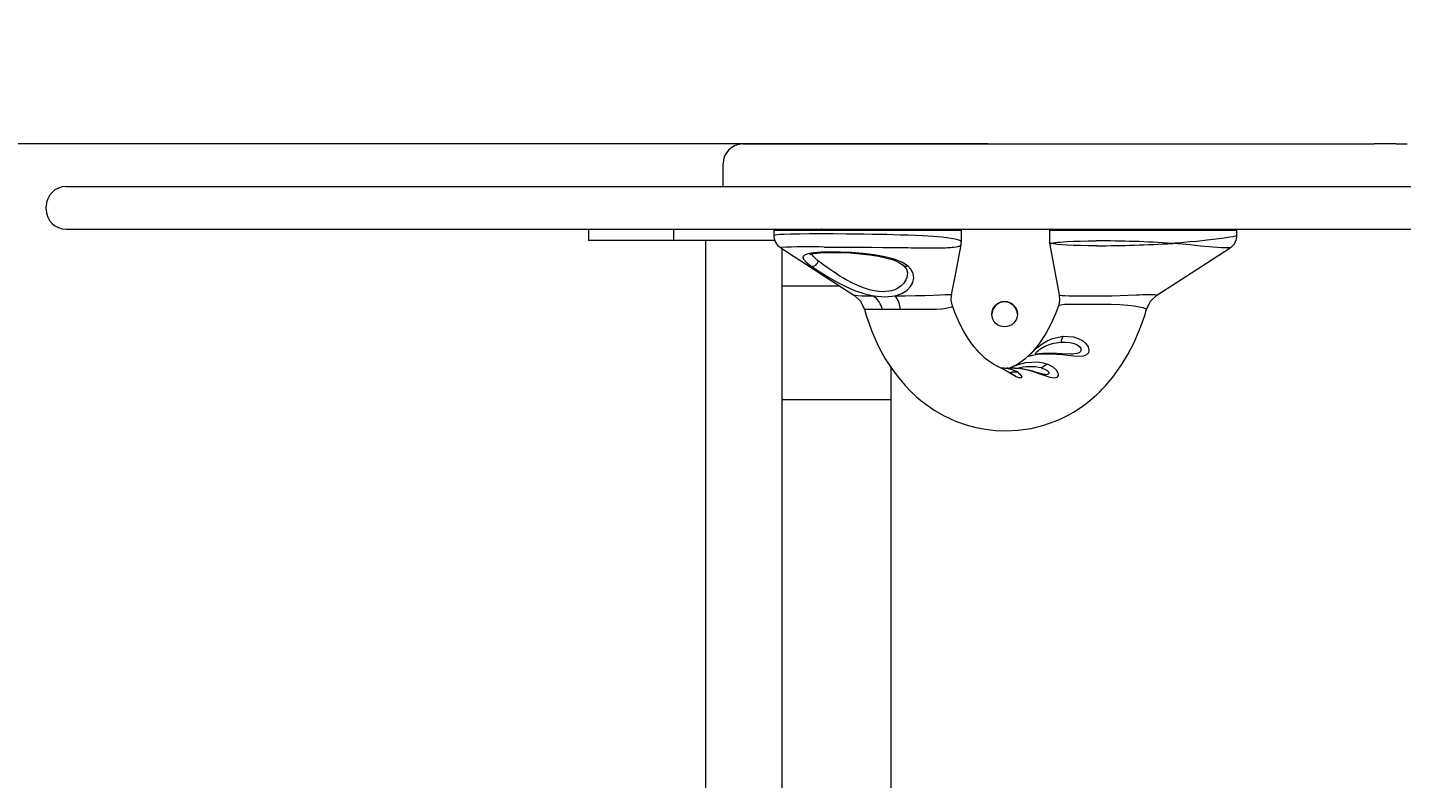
# Model space of a CAD drawing. Header units: millimetres. Extents: x -2605 to 2066, y -2282 to 1821.
# Drawn here: x -350.7 to 132.9, y 77.1 to 341.6 of the extents above; entities that cross this region are included whole.
import ezdxf

# ---------------------------------------------------------------- set-up
doc = ezdxf.new("R2010")
doc.units = ezdxf.units.MM
for name, color, linetype in [('DIKOM_ОБЪЕКТ', 7, 'Continuous'), ('DIKOM_РАЗМЕР_ЗОНА', 7, 'Continuous'), ('DIKOM_РАЗМЕР_ОБЪЕКТА', 7, 'Continuous')]:
    doc.layers.add(name, color=color, linetype=linetype)
doc.styles.add('style1', font='arialbd.ttf', dxfattribs={"width": 0.8})
doc.dimstyles.new('1-50', dxfattribs={"dimtxt": 300, "dimasz": 200, "dimexe": 100, "dimexo": 0, "dimgap": 100, "dimtad": 1, "dimtxsty": 'style1', "dimcen": 200, "dimclrd": 7, "dimclre": 7, "dimclrt": 7, "dimadec": 1, "dimazin": 2, "dimtfac": 1, "dimtmove": 0, "dimatfit": 2, "dimfxl": 0, "dimlwd": 25, "dimlwe": 18, "dimarcsym": 0})

# ---------------------------------------------------------------- blocks, each defined once
blk = doc.blocks.new('*D10')
at = {"layer": 'Defpoints', "color": 0, "transparency": 16777216}
for p in [(-12.81, 300.57), (-525, -159.43), (-26.58, -159.43)]:
    blk.add_point(p, dxfattribs=at)
at = {"layer": 'DIKOM_РАЗМЕР_ОБЪЕКТА', "color": 7, "lineweight": 25, "transparency": 16777216}
for p, q in [((-525, 500.57), (-525, 700.57)), ((-525, 300.57), (-525, -159.43)), ((-525, -359.43), (-525, -559.43))]:
    blk.add_line(p, q, dxfattribs=at)
at = {"layer": 'DIKOM_РАЗМЕР_ОБЪЕКТА', "color": 7, "lineweight": 18, "transparency": 16777216}
for p, q in [((-12.81, 300.57), (-625, 300.57)), ((-26.58, -159.43), (-625, -159.43))]:
    blk.add_line(p, q, dxfattribs=at)
at = {"layer": 'DIKOM_РАЗМЕР_ОБЪЕКТА', "color": 7, "transparency": 16777216}
for points in [[(-558.33, 500.57), (-491.67, 500.57), (-525, 300.57)], [(-558.33, -359.43), (-491.67, -359.43), (-525, -159.43)]]:
    blk.add_solid(points, dxfattribs=at)
at = {"layer": 'DIKOM_РАЗМЕР_ОБЪЕКТА', "color": 7, "transparency": 16777216, "insert": (-778.17, 70.57), "char_height": 300, "attachment_point": 5, "rotation": 90, "style": 'style1'}
blk.add_mtext('{\\fArial|b0|i0|c204|p34;460}', dxfattribs=at)
blk = doc.blocks.new('*D12')
at = {"layer": 'Defpoints', "color": 0, "transparency": 16777216}
for p in [(-2154.95, 1820.59), (587.16, 1820.59), (587.16, -1679.41)]:
    blk.add_point(p, dxfattribs=at)
at = {"layer": 'DIKOM_РАЗМЕР_ЗОНА', "color": 7, "lineweight": 18, "transparency": 16777216}
for p, q in [((587.16, 1820.59), (-2254.95, 1820.59)), ((587.16, -1679.41), (-2254.95, -1679.41))]:
    blk.add_line(p, q, dxfattribs=at)
at = {"layer": 'DIKOM_РАЗМЕР_ЗОНА', "color": 7, "lineweight": 25, "transparency": 16777216}
blk.add_line((-2154.95, -1479.41), (-2154.95, 1620.59), dxfattribs=at)
at = {"layer": 'DIKOM_РАЗМЕР_ЗОНА', "color": 7, "transparency": 16777216}
for points in [[(-2188.28, 1620.59), (-2121.62, 1620.59), (-2154.95, 1820.59)], [(-2188.28, -1479.41), (-2121.62, -1479.41), (-2154.95, -1679.41)]]:
    blk.add_solid(points, dxfattribs=at)
at = {"layer": 'DIKOM_РАЗМЕР_ЗОНА', "color": 7, "transparency": 16777216, "insert": (-2408.23, 70.59), "char_height": 300, "attachment_point": 5, "rotation": 90, "style": 'style1'}
blk.add_mtext('{\\fArial|b0|i0|c204|p34;3500}', dxfattribs=at)

msp = doc.modelspace()

# ---------------------------------------------------------------- linework, layer by layer
at = {"layer": 'DIKOM_ОБЪЕКТ', "color": 7, "lineweight": 15}
for p, q in [((-98.93, 300.567), (-94.97, 300.567)), ((-98.893, 300.567), (-97.431, 300.567)), ((-94.97, 300.567), (-92.788, 300.567)), ((-92.788, 300.567), (-90.788, 300.567)), ((-90.788, 300.567), (-89.826, 300.567)), ((-89.826, 300.567), (-88.872, 300.567)), ((-88.872, 300.567), (-87.917, 300.567)), ((-87.917, 300.567), (-86.946, 300.567)), ((-86.946, 300.567), (-85.949, 300.567)), ((-85.949, 300.567), (-84.912, 300.567)), ((-84.912, 300.567), (-83.824, 300.567)), ((-83.824, 300.567), (-82.673, 300.567)), ((-82.673, 300.567), (-80.133, 300.567)), ((-80.133, 300.567), (-65.029, 300.567)), ((-65.029, 300.567), (-53.158, 300.567)), ((-53.158, 300.567), (-37.376, 300.567)), ((-37.376, 300.567), (-35.145, 300.567)), ((-35.145, 300.567), (-32.949, 300.567)), ((-32.949, 300.567), (-30.788, 300.567)), ((-30.788, 300.567), (-28.662, 300.567)), ((-28.662, 300.567), (-24.508, 300.567)), ((-24.508, 300.567), (-20.484, 300.567)), ((-20.484, 300.567), (-16.586, 300.567)), ((-16.586, 300.567), (-12.807, 300.567)), ((-12.807, 300.567), (-5.592, 300.567)), ((-5.592, 300.567), (1.199, 300.567)), ((1.199, 300.567), (7.605, 300.567)), ((7.605, 300.567), (19.413, 300.567)), ((19.413, 300.567), (40.082, 300.567)), ((40.082, 300.567), (44.857, 300.567)), ((44.857, 300.567), (49.552, 300.567)), ((49.552, 300.567), (51.882, 300.567)), ((51.882, 300.567), (54.206, 300.567)), ((54.206, 300.567), (55.367, 300.567)), ((55.367, 300.567), (56.529, 300.567)), ((56.529, 300.567), (57.691, 300.567)), ((57.691, 300.567), (58.855, 300.567)), ((58.855, 300.567), (61.126, 300.567)), ((61.126, 300.567), (63.284, 300.567)), ((63.284, 300.567), (65.342, 300.567)), ((65.342, 300.567), (67.31, 300.567)), ((67.31, 300.567), (69.199, 300.567)), ((69.199, 300.567), (71.02, 300.567)), ((71.02, 300.567), (72.785, 300.567)), ((72.785, 300.567), (73.65, 300.567)), ((73.65, 300.567), (74.505, 300.567)), ((74.505, 300.567), (76.19, 300.567)), ((76.19, 300.567), (77.852, 300.567)), ((77.852, 300.567), (79.502, 300.567)), ((79.502, 300.567), (81.15, 300.567)), ((81.15, 300.567), (84.488, 300.567)), ((84.488, 300.567), (87.955, 300.567)), ((87.955, 300.567), (91.638, 300.567)), ((91.638, 300.567), (95.627, 300.567)), ((95.627, 300.567), (97.765, 300.567)), ((97.765, 300.567), (100.011, 300.567)), ((100.011, 300.567), (102.378, 300.567)), ((102.378, 300.567), (104.878, 300.567)), ((104.878, 300.567), (107.52, 300.567)), ((107.52, 300.567), (110.317, 300.567)), ((110.317, 300.567), (113.277, 300.567)), ((113.277, 300.567), (116.415, 300.567)), ((116.415, 300.567), (119.74, 300.567)), ((119.74, 300.567), (123.263, 300.567)), ((130.948, 300.567), (123.263, 300.567)), ((130.948, 300.567), (134.825, 300.567)), ((-105.93, 285.567), (-105.93, 293.567)), ((-337.146, 285.567), (-147.233, 285.567)), ((-177.146, 285.567), (-173.2, 285.567)), ((-173.2, 285.567), (-164.894, 285.567)), ((-164.894, 285.567), (-156.051, 285.567)), ((-147.233, 285.567), (-147.115, 285.567)), ((-147.115, 285.567), (-146.807, 285.567)), ((-146.807, 285.567), (-146.305, 285.567)), ((-146.305, 285.567), (-145.599, 285.567)), ((-145.599, 285.567), (-145.168, 285.567)), ((-145.168, 285.567), (-144.685, 285.567)), ((-144.685, 285.567), (-144.646, 285.567)), ((-144.646, 285.567), (-144.602, 285.567)), ((-144.602, 285.567), (-144.555, 285.567)), ((-144.555, 285.567), (-144.502, 285.567)), ((-144.502, 285.567), (-144.445, 285.567)), ((-144.445, 285.567), (-144.384, 285.567)), ((-144.384, 285.567), (-144.318, 285.567)), ((-144.318, 285.567), (-144.248, 285.567)), ((-144.248, 285.567), (-144.175, 285.567)), ((-144.175, 285.567), (-144.097, 285.567)), ((-144.097, 285.567), (-144.015, 285.567)), ((-144.015, 285.567), (-143.93, 285.567)), ((-143.93, 285.567), (-143.747, 285.567)), ((-143.747, 285.567), (-143.55, 285.567)), ((-143.55, 285.567), (-143.339, 285.567)), ((-143.339, 285.567), (-143.115, 285.567)), ((-143.115, 285.567), (-142.877, 285.567)), ((-142.877, 285.567), (-142.629, 285.567)), ((-142.629, 285.567), (-142.368, 285.567)), ((-142.368, 285.567), (-142.097, 285.567)), ((-142.097, 285.567), (-141.816, 285.567)), ((-141.816, 285.567), (-141.525, 285.567)), ((-141.525, 285.567), (-141.226, 285.567)), ((-141.226, 285.567), (-140.918, 285.567)), ((-140.918, 285.567), (-140.603, 285.567)), ((-140.603, 285.567), (-140.28, 285.567)), ((-140.28, 285.567), (-140.185, 285.567)), ((-140.185, 285.567), (-140.129, 285.567)), ((-140.129, 285.567), (-139.847, 285.567)), ((-139.847, 285.567), (-139.319, 285.567)), ((-139.319, 285.567), (-138.527, 285.567)), ((-138.527, 285.567), (-138.025, 285.567)), ((-138.025, 285.567), (-137.451, 285.567)), ((-137.451, 285.567), (-136.8, 285.567)), ((-136.8, 285.567), (-136.072, 285.567)), ((-136.072, 285.567), (-135.264, 285.567)), ((-135.264, 285.567), (-134.372, 285.567)), ((-134.372, 285.567), (-133.396, 285.567)), ((-133.396, 285.567), (-132.332, 285.567)), ((-132.332, 285.567), (-129.882, 285.567)), ((-129.882, 285.567), (-126.993, 285.567)), ((-126.993, 285.567), (-123.706, 285.567)), ((-123.706, 285.567), (-120.064, 285.567)), ((-120.064, 285.567), (-111.879, 285.567)), ((-111.879, 285.567), (-102.772, 285.567)), ((-102.772, 285.567), (-97.977, 285.567)), ((-97.977, 285.567), (-93.076, 285.567)), ((-93.076, 285.567), (-88.112, 285.567)), ((-88.112, 285.567), (-83.126, 285.567)), ((-83.126, 285.567), (-78.161, 285.567)), ((-78.161, 285.567), (-73.256, 285.567)), ((-73.256, 285.567), (-70.84, 285.567)), ((-70.84, 285.567), (-68.455, 285.567)), ((-68.455, 285.567), (-66.107, 285.567)), ((-66.107, 285.567), (-63.8, 285.567)), ((-63.8, 285.567), (-59.151, 285.567)), ((-59.151, 285.567), (-54.36, 285.567)), ((-54.36, 285.567), (-49.451, 285.567)), ((-49.451, 285.567), (-44.45, 285.567)), ((-44.45, 285.567), (-39.379, 285.567)), ((-39.379, 285.567), (-34.265, 285.567)), ((-34.265, 285.567), (-29.132, 285.567)), ((-29.132, 285.567), (-24.003, 285.567)), ((-24.003, 285.567), (-18.905, 285.567)), ((-18.905, 285.567), (-13.861, 285.567)), ((-13.861, 285.567), (-8.895, 285.567)), ((-8.895, 285.567), (-4.034, 285.567)), ((-4.034, 285.567), (0.7, 285.567)), ((0.7, 285.567), (5.281, 285.567)), ((5.281, 285.567), (9.685, 285.567)), ((9.685, 285.567), (13.887, 285.567)), ((13.887, 285.567), (15.92, 285.567)), ((15.92, 285.567), (17.928, 285.567)), ((17.928, 285.567), (19.911, 285.567)), ((19.911, 285.567), (21.869, 285.567)), ((21.869, 285.567), (23.801, 285.567)), ((23.801, 285.567), (25.709, 285.567)), ((25.709, 285.567), (29.451, 285.567)), ((29.451, 285.567), (33.095, 285.567)), ((33.095, 285.567), (36.645, 285.567)), ((36.645, 285.567), (43.461, 285.567)), ((43.461, 285.567), (56.004, 285.567)), ((56.004, 285.567), (58.921, 285.567)), ((58.921, 285.567), (61.754, 285.567)), ((61.754, 285.567), (63.139, 285.567)), ((63.139, 285.567), (64.503, 285.567)), ((64.503, 285.567), (65.847, 285.567)), ((65.847, 285.567), (66.511, 285.567)), ((66.511, 285.567), (67.17, 285.567)), ((67.17, 285.567), (67.836, 285.567)), ((67.836, 285.567), (68.521, 285.567)), ((68.521, 285.567), (69.224, 285.567)), ((69.224, 285.567), (69.945, 285.567)), ((69.945, 285.567), (70.683, 285.567)), ((70.683, 285.567), (71.44, 285.567)), ((71.44, 285.567), (72.214, 285.567)), ((72.214, 285.567), (73.003, 285.567)), ((73.003, 285.567), (73.81, 285.567)), ((73.81, 285.567), (74.634, 285.567)), ((74.634, 285.567), (75.088, 285.567)), ((75.088, 285.567), (76.19, 285.567)), ((76.19, 285.567), (77.852, 285.567)), ((77.852, 285.567), (79.502, 285.567)), ((79.502, 285.567), (81.15, 285.567)), ((81.15, 285.567), (84.488, 285.567)), ((84.488, 285.567), (87.955, 285.567)), ((87.955, 285.567), (91.638, 285.567)), ((91.638, 285.567), (95.627, 285.567)), ((95.627, 285.567), (97.765, 285.567)), ((97.765, 285.567), (98.054, 285.567)), ((98.054, 285.567), (100.773, 285.567)), ((100.773, 285.567), (105.422, 285.567)), ((105.422, 285.567), (115.04, 285.567)), ((115.04, 285.567), (137.669, 285.567)), ((-344.146, 277.567), (-344.146, 278.567)), ((-337.146, 270.567), (-147.233, 270.567)), ((-177.146, 270.567), (-164.894, 270.567)), ((-164.894, 270.567), (-156.051, 270.567)), ((-153.221, 270.567), (-153.221, 266.567)), ((-123.221, 266.567), (-153.221, 266.567)), ((-147.233, 270.567), (-147.115, 270.567)), ((-147.115, 270.567), (-146.807, 270.567)), ((-146.807, 270.567), (-146.305, 270.567)), ((-146.305, 270.567), (-145.599, 270.567)), ((-145.599, 270.567), (-145.168, 270.567)), ((-145.168, 270.567), (-144.685, 270.567)), ((-144.685, 270.567), (-144.646, 270.567)), ((-144.646, 270.567), (-144.602, 270.567)), ((-144.602, 270.567), (-144.555, 270.567)), ((-144.555, 270.567), (-144.502, 270.567)), ((-144.502, 270.567), (-144.445, 270.567)), ((-144.445, 270.567), (-144.384, 270.567)), ((-144.384, 270.567), (-144.318, 270.567)), ((-144.318, 270.567), (-144.248, 270.567)), ((-144.248, 270.567), (-144.175, 270.567)), ((-144.175, 270.567), (-144.097, 270.567)), ((-144.097, 270.567), (-144.015, 270.567)), ((-144.015, 270.567), (-143.93, 270.567)), ((-143.93, 270.567), (-143.747, 270.567)), ((-143.747, 270.567), (-143.55, 270.567)), ((-143.55, 270.567), (-143.339, 270.567)), ((-143.339, 270.567), (-143.115, 270.567)), ((-143.115, 270.567), (-142.877, 270.567)), ((-142.877, 270.567), (-142.629, 270.567)), ((-142.629, 270.567), (-142.368, 270.567)), ((-142.368, 270.567), (-142.097, 270.567)), ((-142.097, 270.567), (-141.816, 270.567)), ((-141.816, 270.567), (-141.525, 270.567)), ((-141.525, 270.567), (-141.226, 270.567)), ((-141.226, 270.567), (-140.918, 270.567)), ((-140.918, 270.567), (-140.603, 270.567)), ((-140.603, 270.567), (-140.28, 270.567)), ((-140.28, 270.567), (-140.185, 270.567)), ((-140.185, 270.567), (-140.129, 270.567)), ((-140.129, 270.567), (-139.847, 270.567)), ((-139.847, 270.567), (-139.319, 270.567)), ((-139.319, 270.567), (-138.527, 270.567)), ((-138.527, 270.567), (-138.025, 270.567)), ((-138.025, 270.567), (-137.451, 270.567)), ((-137.451, 270.567), (-136.8, 270.567)), ((-136.8, 270.567), (-136.072, 270.567)), ((-136.072, 270.567), (-135.264, 270.567)), ((-135.264, 270.567), (-134.372, 270.567)), ((-134.372, 270.567), (-133.396, 270.567)), ((-133.396, 270.567), (-132.332, 270.567)), ((-132.332, 270.567), (-129.882, 270.567)), ((-129.882, 270.567), (-126.993, 270.567)), ((-126.993, 270.567), (-123.706, 270.567)), ((-123.706, 270.567), (-120.064, 270.567)), ((-123.221, 266.567), (-123.221, 270.567)), ((-87.665, 266.567), (-123.221, 266.567)), ((-120.064, 270.567), (-111.879, 270.567)), ((-112.08, 266.567), (-112.08, -125.433)), ((-111.879, 270.567), (-102.772, 270.567)), ((-102.772, 270.567), (-97.977, 270.567)), ((-97.977, 270.567), (-93.076, 270.567)), ((-93.076, 270.567), (-88.112, 270.567)), ((-88.112, 270.567), (-83.126, 270.567)), ((-88.036, 270.067), (-88.036, 268.334)), ((-71.536, 270.067), (-88.036, 270.067)), ((-83.126, 270.567), (-78.161, 270.567)), ((-78.161, 270.567), (-73.256, 270.567)), ((-73.256, 270.567), (-70.84, 270.567)), ((-22.036, 270.067), (-71.536, 270.067)), ((-71.015, 270.567), (-71.286, 270.567)), ((-70.84, 270.567), (-68.455, 270.567)), ((-68.455, 270.567), (-66.107, 270.567)), ((-66.107, 270.567), (-63.8, 270.567)), ((-63.8, 270.567), (-59.151, 270.567)), ((-59.151, 270.567), (-54.36, 270.567)), ((-54.36, 270.567), (-49.451, 270.567)), ((-49.451, 270.567), (-44.45, 270.567)), ((-44.45, 270.567), (-39.379, 270.567)), ((-39.379, 270.567), (-34.265, 270.567)), ((-34.265, 270.567), (-29.132, 270.567)), ((-29.132, 270.567), (-24.003, 270.567)), ((-24.003, 270.567), (-18.905, 270.567)), ((-22.119, 266.069), (-22.127, 266.123)), ((-22.036, 266.069), (-22.036, 270.067)), ((-18.905, 270.567), (-13.861, 270.567)), ((-13.861, 270.567), (-8.895, 270.567)), ((-8.895, 270.567), (-4.034, 270.567)), ((-4.034, 270.567), (0.7, 270.567)), ((0.7, 270.567), (5.281, 270.567)), ((5.281, 270.567), (9.685, 270.567)), ((8.964, 270.067), (8.964, 266.068)), ((25.464, 270.067), (8.964, 270.067)), ((9.51, 270.567), (9.505, 270.567)), ((9.685, 270.567), (13.887, 270.567)), ((13.887, 270.567), (15.92, 270.567)), ((15.92, 270.567), (17.928, 270.567)), ((17.928, 270.567), (19.911, 270.567)), ((19.911, 270.567), (21.869, 270.567)), ((21.869, 270.567), (23.801, 270.567)), ((23.801, 270.567), (25.709, 270.567)), ((74.964, 270.067), (25.464, 270.067)), ((25.709, 270.567), (29.451, 270.567)), ((29.451, 270.567), (33.095, 270.567)), ((33.095, 270.567), (36.645, 270.567)), ((36.645, 270.567), (43.461, 270.567)), ((43.461, 270.567), (56.004, 270.567)), ((56.004, 270.567), (58.921, 270.567)), ((58.921, 270.567), (61.754, 270.567)), ((61.754, 270.567), (63.139, 270.567)), ((63.139, 270.567), (64.503, 270.567)), ((64.503, 270.567), (65.847, 270.567)), ((65.847, 270.567), (66.511, 270.567)), ((66.511, 270.567), (67.17, 270.567)), ((67.17, 270.567), (67.836, 270.567)), ((67.836, 270.567), (68.521, 270.567)), ((68.521, 270.567), (69.224, 270.567)), ((69.224, 270.567), (69.945, 270.567)), ((69.945, 270.567), (70.683, 270.567)), ((70.683, 270.567), (71.44, 270.567)), ((71.44, 270.567), (72.214, 270.567)), ((72.214, 270.567), (73.003, 270.567)), ((73.003, 270.567), (73.81, 270.567)), ((73.81, 270.567), (74.634, 270.567)), ((73.985, 270.567), (74.431, 270.567)), ((74.634, 270.567), (75.472, 270.567)), ((74.964, 268.333), (74.964, 270.067)), ((75.472, 270.567), (76.327, 270.567)), ((76.327, 270.567), (77.197, 270.567)), ((77.197, 270.567), (78.083, 270.567)), ((78.083, 270.567), (79.897, 270.567)), ((79.897, 270.567), (81.768, 270.567)), ((81.768, 270.567), (83.694, 270.567)), ((83.694, 270.567), (85.671, 270.567)), ((85.671, 270.567), (87.699, 270.567)), ((87.699, 270.567), (89.773, 270.567)), ((89.773, 270.567), (91.892, 270.567)), ((91.892, 270.567), (96.257, 270.567)), ((96.257, 270.567), (100.773, 270.567)), ((100.773, 270.567), (105.422, 270.567)), ((105.422, 270.567), (115.04, 270.567)), ((115.04, 270.567), (137.669, 270.567)), ((-85.08, -122.528), (-85.08, 263.662)), ((-22.168, 265.008), (-22.139, 265.075)), ((52.172, 265.567), (52.339, 265.567)), ((72.588, 264.045), (72.587, 264.041)), ((-72.399, 259.402), (-72.759, 259.698)), ((-85.08, 250.567), (-64.772, 250.567)), ((-25.269, 243.561), (-25.253, 243.535)), ((12.198, 243.558), (12.176, 243.523)), ((-46.83, 221.921), (-46.83, -80.795)), ((-9.129, 222.156), (-9.309, 222.238)), ((-6.927, 221.586), (-7.977, 221.625)), ((-3.826, 222.237), (-5.127, 221.613)), ((-85.08, 210.567), (-46.83, 210.567))]:
    msp.add_line(p, q, dxfattribs=at)
at = {"layer": 'DIKOM_ОБЪЕКТ', "color": 7, "lineweight": 15, "flags": 128}
for points in [[(-71.536, 268.9), (-75.514, 268.891), (-79.025, 268.861), (-82.009, 268.812), (-84.422, 268.743), (-85.802, 268.679), (-86.837, 268.605), (-87.542, 268.521), (-88.019, 268.375), (-87.978, 268.33)], [(-22.127, 266.123), (-22.152, 266.291), (-22.564, 266.556), (-23.308, 266.83), (-24.276, 267.074), (-25.582, 267.315), (-27.137, 267.533), (-28.911, 267.727), (-31.996, 267.982), (-35.68, 268.203), (-38.131, 268.319), (-40.795, 268.424), (-43.663, 268.519), (-48.311, 268.642), (-53.303, 268.741), (-56.384, 268.79), (-59.488, 268.829), (-62.585, 268.86), (-67.154, 268.89), (-71.536, 268.9)], [(-22.155, 265.008), (-22.069, 265.567), (-22.043, 266.175)], [(8.964, 266.106), (8.988, 265.566), (9.058, 265.074)], [(9.649, 265.567), (9.647, 265.567), (9.643, 265.568), (9.631, 265.572), (9.586, 265.588), (9.428, 265.647), (9.364, 265.675), (9.305, 265.703), (9.25, 265.731), (9.022, 265.909), (9.047, 266.068)], [(9.649, 265.567), (9.652, 265.568), (9.677, 265.577), (10.047, 265.673), (10.4, 265.746), (10.855, 265.826), (11.325, 265.896), (11.756, 265.95), (12.7, 266.045), (13.964, 266.145), (15.206, 266.22), (17.352, 266.312), (19.821, 266.38), (22.604, 266.422), (25.464, 266.434)], [(74.91, 268.333), (74.79, 268.204), (74.301, 268.06), (73.524, 267.901), (72.488, 267.728), (70.415, 267.427), (67.695, 267.074), (64.488, 266.69), (60.816, 266.293), (58.444, 266.063), (56.21, 265.866), (54.074, 265.697), (53.262, 265.637), (52.339, 265.567)], [(-85.63, 264.016), (-71.817, 255.114), (-59.843, 247.386)], [(-68.292, 262.553), (-71.441, 262.48), (-74.054, 262.282), (-76.036, 261.948), (-77.297, 261.466), (-77.81, 260.812), (-77.567, 259.968), (-76.608, 258.913), (-75.007, 257.64)], [(-75.337, 261.72), (-75.353, 261.698), (-75.065, 261.796), (-74.286, 261.982), (-72.871, 262.181), (-70.764, 262.334), (-68.068, 262.4), (-64.823, 262.363), (-61.226, 262.205), (-57.651, 261.932), (-54.304, 261.554), (-51.261, 261.075), (-48.722, 260.534), (-46.824, 260.003), (-46.094, 259.757), (-45.119, 259.382), (-43.826, 258.763), (-42.474, 257.851)], [(-72.759, 259.698), (-74.08, 260.908), (-74.808, 261.858)], [(-70.341, 264.285), (-69.211, 264.285), (-67.229, 264.282), (-64.324, 264.274), (-60.461, 264.257), (-57.313, 264.238), (-53.708, 264.21), (-49.732, 264.174), (-46.51, 264.141), (-43.144, 264.102), (-42.007, 264.089), (-40.864, 264.075), (-39.715, 264.062), (-38.561, 264.049), (-37.402, 264.036), (-36.246, 264.023), (-32.787, 263.998), (-29.677, 264.005), (-28.954, 264.015), (-28.262, 264.03), (-27.601, 264.048), (-26.97, 264.072), (-26.37, 264.102), (-25.802, 264.139), (-25.267, 264.182), (-24.766, 264.232), (-23.926, 264.348), (-23.443, 264.439), (-23.225, 264.49), (-23.058, 264.534), (-22.747, 264.633), (-22.461, 264.757), (-22.316, 264.844), (-22.189, 264.96), (-22.168, 265.008)], [(-40.924, 257.619), (-43.012, 258.932), (-45.741, 260.01), (-49.032, 260.868), (-52.719, 261.522), (-56.671, 262), (-60.706, 262.322), (-64.625, 262.502), (-68.292, 262.553)], [(-25.483, 247.479), (-24.145, 254.533), (-22.13, 265.074)], [(9.649, 265.567), (9.193, 265.343), (9.057, 265.15), (9.112, 265.075)], [(9.06, 265.063), (10.738, 256.276), (12.406, 247.497)], [(25.656, 264.751), (22.652, 264.76), (19.882, 264.794), (17.393, 264.854), (15.204, 264.939), (13.315, 265.052), (11.755, 265.198), (10.413, 265.39), (9.954, 265.487), (9.649, 265.567)], [(46.762, 247.379), (60.555, 256.276), (72.592, 264.039)], [(72.587, 264.041), (72.587, 264.037), (72.508, 264.024), (72.236, 264.006), (71.87, 263.997), (71.285, 263.996), (70.641, 264.006), (69.471, 264.045), (68.11, 264.118), (66.51, 264.233), (65.171, 264.35), (63.666, 264.495), (62.217, 264.644), (60.306, 264.843), (58.517, 265.025), (57.078, 265.165), (55.665, 265.294), (54.038, 265.431), (52.339, 265.567)], [(-75.007, 257.64), (-73.154, 256.354), (-70.961, 254.938), (-68.455, 253.417), (-65.715, 251.871), (-62.743, 250.364), (-59.6, 249.002), (-56.324, 247.881), (-53.017, 247.1)], [(-41.046, 255.171), (-41.084, 254.437), (-41.27, 253.557), (-41.594, 252.698), (-42.281, 251.562), (-43.196, 250.588), (-44.367, 249.765), (-45.471, 249.247), (-46.683, 248.877), (-49.535, 248.565), (-51.104, 248.643), (-52.758, 248.878), (-54.406, 249.25), (-56.124, 249.769), (-58.293, 250.598), (-60.408, 251.577), (-62.546, 252.717), (-63.711, 253.395), (-64.797, 254.058), (-66.149, 254.92), (-67.087, 255.541), (-68.093, 256.225), (-70.433, 257.891), (-72.399, 259.402)], [(-45.309, 247.1), (-43.011, 247.878), (-41.213, 248.991), (-39.909, 250.351), (-39.11, 251.841), (-38.802, 253.391), (-38.995, 254.902), (-39.701, 256.328), (-40.924, 257.619)], [(-42.474, 257.851), (-41.33, 256.452), (-41.036, 255.173)], [(-59.878, 247.409), (-57.563, 245.208), (-56.188, 242.338)], [(-59.841, 247.39), (-59.82, 247.375), (-59.728, 247.346), (-59.599, 247.32), (-59.442, 247.297), (-58.454, 247.217), (-56.952, 247.159), (-55.218, 247.124), (-53.017, 247.1)], [(-53.017, 247.1), (-48.995, 246.79), (-45.309, 247.1)], [(-45.309, 247.1), (-41.774, 247.13), (-38.228, 247.183), (-34.884, 247.263), (-31.919, 247.369), (-29.511, 247.486), (-27.728, 247.581), (-26.516, 247.624), (-25.792, 247.602), (-25.494, 247.522), (-25.524, 247.486)], [(-25.184, 243.525), (-25.585, 245.422), (-25.477, 247.516)], [(12.405, 247.502), (12.51, 245.413), (12.108, 243.512)], [(12.414, 247.498), (12.621, 247.383), (13.274, 247.274), (14.374, 247.19), (15.928, 247.138), (17.882, 247.112), (20.195, 247.103), (22.796, 247.099)], [(22.796, 247.099), (24.417, 247.096), (25.877, 247.095), (27.133, 247.097), (28.156, 247.1), (31.043, 247.129), (33.816, 247.186), (36.604, 247.284), (39.337, 247.415), (40.651, 247.485), (41.835, 247.545), (43.032, 247.595), (44.001, 247.621), (44.888, 247.623), (45.652, 247.602), (46.22, 247.563), (46.599, 247.508), (46.716, 247.478), (46.783, 247.449), (46.803, 247.414), (46.78, 247.39), (46.78, 247.39)], [(43.115, 242.332), (44.482, 245.192), (46.782, 247.391)], [(-49.83, 242.241), (-51.894, 242.246), (-53.614, 242.253), (-54.904, 242.265), (-55.756, 242.29), (-56.161, 242.345), (-56.153, 242.38)], [(-56.14, 242.385), (-55.441, 239.853), (-53.432, 234.302), (-51.177, 229.317), (-48.801, 224.975), (-46.433, 221.306), (-44.194, 218.302), (-41.804, 215.498), (-39.67, 213.286), (-37.818, 211.561), (-36.296, 210.266), (-34.577, 208.922), (-31.657, 206.905), (-28.144, 204.871), (-24.16, 203.019), (-20.323, 201.646), (-16.946, 200.74), (-13.579, 200.101), (-10.057, 199.7), (-6.262, 199.568), (-2.116, 199.777), (2.496, 200.448), (6.95, 201.554), (10.641, 202.839), (12.482, 203.615), (14.176, 204.414), (15.733, 205.224), (17.426, 206.19), (19.452, 207.472), (21.766, 209.119), (23.892, 210.822), (25.508, 212.25), (26.666, 213.353), (27.58, 214.272), (28.656, 215.413), (29.89, 216.808), (31.257, 218.469), (32.727, 220.411), (34.593, 223.139), (36.611, 226.491), (38.676, 230.477), (40.674, 235.078), (42.49, 240.234), (43.076, 242.378)], [(-43.446, 242.24), (-46.804, 242.287), (-49.83, 242.241)], [(-26.39, 242.822), (-27.49, 242.602), (-28.952, 242.441), (-30.768, 242.341), (-32.916, 242.288), (-35.353, 242.264), (-37.978, 242.252), (-40.717, 242.245), (-43.446, 242.24)], [(-25.253, 243.535), (-25.193, 243.439), (-25.552, 243.126), (-26.39, 242.822)], [(-9.297, 222.264), (-9.407, 222.308), (-10.345, 222.777), (-11.699, 223.601), (-13.633, 225.071), (-14.535, 225.875), (-15.191, 226.508), (-15.824, 227.158), (-16.629, 228.045), (-17.588, 229.191), (-18.675, 230.62), (-19.918, 232.444), (-21.336, 234.809), (-22.839, 237.728), (-24.33, 241.186), (-25.172, 243.596)], [(12.101, 243.595), (11.111, 240.806), (9.496, 237.154), (7.832, 234.045), (6.222, 231.497), (4.759, 229.496), (3.298, 227.751), (2.067, 226.455), (1.053, 225.5), (0.283, 224.838), (-0.48, 224.237), (-1.78, 223.335), (-3.098, 222.58), (-3.71, 222.306)], [(41.897, 242.822), (40.588, 243.128), (38.798, 243.441), (36.515, 243.711), (33.781, 243.907), (30.719, 244.029), (27.507, 244.09), (24.291, 244.11), (21.261, 244.109), (18.507, 244.099), (16.172, 244.068), (14.313, 243.998), (13.007, 243.876), (12.279, 243.687), (12.198, 243.558)], [(9.255, 226.602), (5.681, 226.512), (4.168, 226.331), (2.918, 226.098), (2.024, 225.879), (1.554, 225.768), (1.526, 225.868), (1.9, 226.252), (2.616, 226.938), (3.635, 227.895), (4.925, 229.023), (6.454, 230.183), (8.174, 231.233), (10.006, 232.062), (13.777, 232.914)], [(13.777, 232.914), (17.438, 232.669), (19.132, 232.135), (20.626, 231.335), (21.821, 230.31), (22.6, 229.153), (22.885, 228.014), (22.663, 227.031), (21.959, 226.31), (20.816, 225.895), (19.281, 225.767), (17.434, 225.861), (15.405, 226.074), (13.311, 226.31), (9.255, 226.602)], [(4.414, 226.597), (4.053, 226.685), (4.132, 226.984), (4.354, 227.235), (4.69, 227.549), (5.118, 227.907), (5.631, 228.296), (6.788, 229.041), (7.384, 229.363), (8.029, 229.667), (9.232, 230.128), (10.558, 230.494), (13.049, 230.84), (13.049, 230.84)], [(13.049, 230.84), (14.671, 230.841), (16.262, 230.656), (17.698, 230.284), (18.739, 229.825), (19.506, 229.279), (20.026, 228.565), (20.069, 227.798), (19.876, 227.448), (19.541, 227.153), (19.086, 226.923), (18.522, 226.76), (17.217, 226.61), (16.544, 226.594)], [(8.591, 222.965), (10.132, 222.122), (11.281, 221.08), (11.917, 219.981), (11.987, 219.017), (11.517, 218.377), (10.573, 218.161), (9.203, 218.373), (7.445, 218.929), (5.393, 219.667), (3.156, 220.411), (0.869, 221.026), (-1.374, 221.444), (-5.619, 221.628), (-5.873, 221.596), (-6.091, 221.569)], [(-3.703, 222.288), (-1.559, 223.079), (0.624, 223.614), (4.826, 223.846), (6.782, 223.547), (8.591, 222.965)], [(9.935, 226.905), (6.539, 226.796), (5.341, 226.665), (4.686, 226.603)], [(16.427, 226.594), (13.453, 226.737), (9.935, 226.905)], [(-4.015, 219.371), (-3.996, 219.384), (-4.223, 219.539), (-4.72, 219.834), (-5.455, 220.265), (-7.322, 221.309), (-9.25, 222.239)], [(-2.01, 220.075), (-1.129, 219.311), (-0.79, 218.636), (-0.985, 218.224), (-1.647, 218.207), (-2.708, 218.628), (-4.12, 219.432), (-5.86, 220.483), (-7.857, 221.583), (-9.129, 222.156)], [(-6.095, 221.6), (-6.542, 221.567), (-6.98, 221.593)], [(7.66, 219.343), (7.423, 219.368), (7.004, 219.449), (6.442, 219.59), (5.801, 219.77), (4.457, 220.166), (3.159, 220.533), (1.493, 220.952), (-0.582, 221.36), (-3.083, 221.635), (-5.127, 221.613)], [(-4.888, 220.024), (-4.149, 219.69), (-3.961, 219.546), (-3.893, 219.432), (-3.957, 219.356), (-4.12, 219.351)], [(6.203, 221.686), (7.348, 221.296), (8.178, 220.842), (8.732, 220.273), (8.762, 219.727), (8.553, 219.524), (8.202, 219.393), (7.726, 219.343)]]:
    msp.add_lwpolyline(points, dxfattribs=at)
at = {"layer": 'DIKOM_ОБЪЕКТ', "color": 7, "lineweight": 15}
msp.add_circle((-6.83, 240.668), 4.5, dxfattribs=at)
for centre, radius, start, end in [((-98.93, 293.567), 7, 90, 180), ((-337.146, 278.567), 7, 90, 180), ((-337.146, 277.567), 7, 180, 270), ((-82.91, 268.369), 5.132, 177.3417, 237.57566), ((-87.536, 270.067), 0.5, 90, 180), ((-22.536, 270.067), 0.5, 0, 90), ((9.464, 270.067), 0.5, 90, 180), ((26.148, -133.868), 400.302, 86.2725, 90.0979), ((69.837, 268.367), 5.132, 302.4363, 2.61821), ((74.464, 270.067), 0.5, 0, 90), ((-75.568, 43.883), 220.464, 88.64149, 92.61172), ((25.282, 712.316), 447.565, 270.0479, 273.44447), ((-74.568, 259.726), 2.193, 258.44849, 351.49803), ((-41.506, 259.092), 1.584, 232.48894, 291.56424), ((-58.396, 240.189), 8.809, 13.47109, 52.36578), ((-54.482, 240.932), 11.113, 6.75883, 34.3712), ((-6.83, 240.466), 4.5, 1.2854, 178.7146), ((41.094, 238.642), 4.256, 62.20155, 79.12192), ((18.153, 230.249), 5.138, 148.39466, 173.38949), ((9.459, 218.527), 4.537, 101.03448, 135.86786), ((10.053, 225.74), 1.174, 95.78614, 132.76647), ((-7.828, 209.665), 11.949, 60.86332, 85.92838), ((-3.364, 215.732), 4.554, 72.70431, 109.54029), ((2.121, 202.85), 19.293, 77.78537, 103.9486)]:
    msp.add_arc(centre, radius, start, end, dxfattribs=at)

# ---------------------------------------------------------------- dimensions: what is measured, and where the dimension line sits
at = {"layer": 'DIKOM_РАЗМЕР_ЗОНА'}
dim = msp.add_linear_dim(base=(-2154.952, 1820.59), p1=(587.164, -1679.41), p2=(587.164, 1820.59), angle=90, text='{\\fArial|b0|i0|c204|p34;<>}', dimstyle='1-50', dxfattribs=at)
dim.commit()
dim.dimension.update_dxf_attribs({"geometry": '*D12', "text_midpoint": (-2154.952, 70.59), "dimtype": 160})
at = {"layer": 'DIKOM_РАЗМЕР_ОБЪЕКТА'}
dim = msp.add_linear_dim(base=(-525, -159.433), p1=(-12.807, 300.567), p2=(-26.585, -159.433), angle=90, text='{\\fArial|b0|i0|c204|p34;460}', dimstyle='1-50', dxfattribs=at)
dim.commit()
dim.dimension.update_dxf_attribs({"geometry": '*D10', "text_midpoint": (-525, 70.567), "dimtype": 160})

doc.saveas('drawing.dxf')
